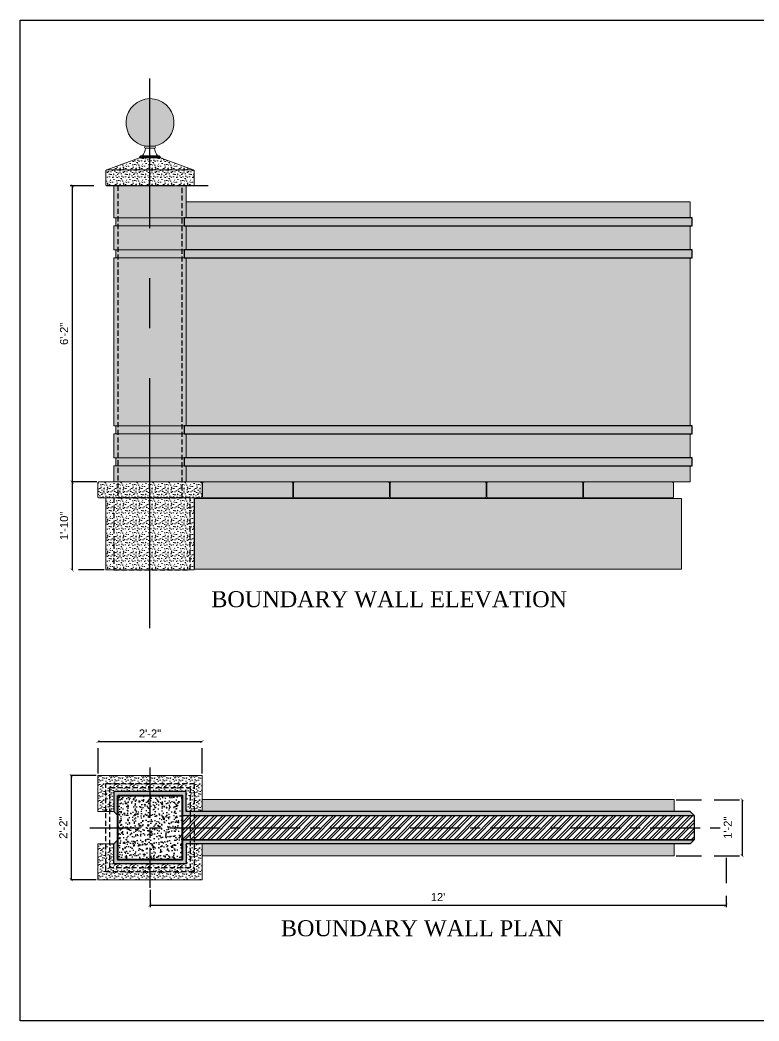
# Model space of a CAD drawing. Header units: inches. Extents: x 295786 to 300745, y 68261 to 70432.
# Drawn here: x 297083.7 to 297268.4, y 69253.3 to 69503.5 of the extents above; entities that cross this region are included whole.
import ezdxf

# ---------------------------------------------------------------- set-up
doc = ezdxf.new("R2010")
doc.units = ezdxf.units.IN
doc.header["$MEASUREMENT"] = 0
doc.linetypes.add('CENTER', pattern=[2, 1.25, -0.25, 0.25, -0.25])
doc.linetypes.add('HIDDEN', pattern=[9.525, 6.35, -3.175])
for name, color, linetype in [('A-TYP-ST-Hatch', 8, 'Continuous'), ('AR-TEXT', 3, 'Continuous'), ('CENTRE LINE', 8, 'CENTER'), ('DIM', 7, 'Continuous'), ('HIDDEN', 2, 'HIDDEN'), ('Kerb Hatch', 9, 'Continuous'), ('TITLE', 1, 'Continuous'), ('WALL', 4, 'Continuous')]:
    doc.layers.add(name, color=color, linetype=linetype)
for name, color, linetype, lineweight in [('E--CONCRETE-04', 6, 'Continuous', 40), ('F--BLOCKWALL-HATCH', 250, 'Continuous', 13), ('G--STELWRK-1', 9, 'Continuous', 18), ('G--STELWRK-2', 2, 'Continuous', 25), ('M--PAVERS', 3, 'Continuous', 18), ('M--PAVERS-2', 3, 'Continuous', 18), ('M--TILING-1', 8, 'Continuous', 13), ('PAINT LINE', 252, 'Continuous', 18)]:
    doc.layers.add(name, color=color, linetype=linetype, lineweight=lineweight)
doc.styles.add('3-16', font='arial.ttf')
doc.styles.add('TIME NEW', font='times.ttf')
doc.dimstyles.new('1-2', dxfattribs={"dimscale": 0.25, "dimtxt": 8, "dimasz": 3, "dimexe": 2, "dimexo": 2, "dimgap": 4, "dimtad": 1, "dimdec": 0, "dimzin": 0, "dimdsep": 46, "dimlunit": 4, "dimtxsty": '3-16', "dimblk": 'ARCHTICK', "dimcen": 0.09375, "dimclrd": 1, "dimclre": 8, "dimclrt": 2, "dimadec": 0, "dimazin": 0, "dimtfac": 1, "dimtdec": 0, "dimtofl": 0, "dimtmove": 2, "dimatfit": 3, "dimldrblk": 'AERO', "dimfxl": 0, "dimtolj": 1, "dimtzin": 0, "dimarcsym": 0})
pattern_1 = [(0, (-298888.067, -69655.874), (0, 4), [0, -4]), (0, (-298888.027, -69657.274), (0, 4), [0, -4]), (0, (-298887.907, -69655.114), (0, 4), [0, -4]), (338.1986, (-298889.9869, -69656.35405), (12.000001092, -3.999999642), [0.430812, -21.109848]), (216.8699, (-298889.5869, -69656.51405), (11.9999996713, 8.000000493), [0.2, -19.8]), (130.6013, (-298889.7469, -69656.63405), (20.00000168495, -23.9999960726), [0.36878, -36.509396]), (206.5651, (-298891.0669, -69657.114), (-3.999996632, -4.000005238), [0.089444, -8.854828]), (326.3099, (-298891.1469, -69657.154), (7.999998231, -4.000005338), [0.144224, -14.277984]), (108.4349, (-298891.0269, -69657.234), (-3.999993613, 8.0000017384), [0.126492, -12.52262]), (225, (-298888.507, -69657.514), (-4e-16, -4.000001238), [0.169704, -5.487148]), (0, (-298888.627, -69657.634), (4, 4), [0.24, -3.76]), (135, (-298888.387, -69657.634), (-4.000001238, 0), [0.169704, -5.487148]), (251.5651, (-298888.9869, -69654.954), (3.999993613, 8.0000017384), [0.126492, -12.52262]), (0, (-298889.027, -69655.074), (4, 4), [0.2, -3.8]), (143.1301, (-298888.8269, -69655.07405), (-11.9999996713, 8.000000493), [0.2, -19.8]), (213.6901, (-298891.1069, -69654.914), (7.999998231, 4.000005338), [0.144224, -14.277984]), (341.5651, (-298891.2269, -69654.994), (-8.0000017384, 3.999993613), [0.252984, -12.396128]), (126.8699, (-298890.9869, -69655.07405), (8.000000493, -11.9999996713), [0.2, -19.8]), (0, (-298889.947, -69655.074), (0, 4), [0, -4]), (0, (-298891.027, -69656.114), (0, 4), [0, -4]), (0, (-298889.907, -69657.594), (0, 4), [0, -4]), (0, (-298888.827, -69656.354), (0, 4), [0, -4]), (0, (-298889.987, -69655.674), (0, 4), [0, -4]), (0, (-298890.867, -69655.554), (0, 4), [0, -4]), (0, (-298890.507, -69655.794), (0, 4), [0, -4]), (0, (-298890.667, -69656.754), (0, 4), [0, -4]), (0, (-298891.627, -69656.594), (0, 4), [0, -4]), (0, (-298891.587, -69655.674), (0, 4), [0, -4]), (0, (-298891.707, -69654.794), (0, 4), [0, -4]), (0, (-298890.467, -69654.634), (0, 4), [0, -4]), (0, (-298889.587, -69654.474), (0, 4), [0, -4]), (0, (-298888.187, -69654.634), (0, 4), [0, -4]), (0, (-298889.147, -69655.874), (0, 4), [0, -4]), (0, (-298889.547, -69655.154), (0, 4), [0, -4]), (0, (-298889.227, -69657.074), (0, 4), [0, -4]), (0, (-298890.427, -69657.274), (0, 4), [0, -4]), (0, (-298889.227, -69658.154), (0, 4), [0, -4]), (0, (-298890.547, -69657.914), (0, 4), [0, -4]), (0, (-298891.827, -69658.034), (0, 4), [0, -4]), (0, (-298891.347, -69658.234), (0, 4), [0, -4]), (0, (-298891.307, -69657.674), (0, 4), [0, -4]), (0, (-298888.627, -69658.314), (0, 4), [0, -4]), (0, (-298888.147, -69656.674), (0, 4), [0, -4]), (0, (-298888.347, -69655.474), (0, 4), [0, -4]), (0, (-298890.187, -69658.354), (0, 4), [0, -4])]
pattern_2 = [(0, (-298888.067, -69659.874), (0, 4), [0, -4]), (0, (-298888.027, -69661.274), (0, 4), [0, -4]), (0, (-298887.907, -69659.114), (0, 4), [0, -4]), (338.1986, (-298889.9869, -69660.35405), (12.000001092, -3.999999642), [0.430812, -21.109848]), (216.8699, (-298889.5869, -69660.51405), (11.9999996713, 8.000000493), [0.2, -19.8]), (130.6013, (-298889.7469, -69660.63405), (20.00000168495, -23.9999960726), [0.36878, -36.509396]), (206.5651, (-298891.0669, -69661.114), (-3.999996632, -4.000005238), [0.089444, -8.854828]), (326.3099, (-298891.1469, -69661.154), (7.999998231, -4.000005338), [0.144224, -14.277984]), (108.4349, (-298891.0269, -69661.234), (-3.999993613, 8.0000017384), [0.126492, -12.52262]), (225, (-298888.507, -69661.514), (-4e-16, -4.000001238), [0.169704, -5.487148]), (0, (-298888.627, -69661.634), (4, 4), [0.24, -3.76]), (135, (-298888.387, -69661.634), (-4.000001238, 0), [0.169704, -5.487148]), (251.5651, (-298888.9869, -69658.954), (3.999993613, 8.0000017384), [0.126492, -12.52262]), (0, (-298889.027, -69659.074), (4, 4), [0.2, -3.8]), (143.1301, (-298888.8269, -69659.07405), (-11.9999996713, 8.000000493), [0.2, -19.8]), (213.6901, (-298891.1069, -69658.914), (7.999998231, 4.000005338), [0.144224, -14.277984]), (341.5651, (-298891.2269, -69658.994), (-8.0000017384, 3.999993613), [0.252984, -12.396128]), (126.8699, (-298890.9869, -69659.07405), (8.000000493, -11.9999996713), [0.2, -19.8]), (0, (-298889.947, -69659.074), (0, 4), [0, -4]), (0, (-298891.027, -69660.114), (0, 4), [0, -4]), (0, (-298889.907, -69661.594), (0, 4), [0, -4]), (0, (-298888.827, -69660.354), (0, 4), [0, -4]), (0, (-298889.987, -69659.674), (0, 4), [0, -4]), (0, (-298890.867, -69659.554), (0, 4), [0, -4]), (0, (-298890.507, -69659.794), (0, 4), [0, -4]), (0, (-298890.667, -69660.754), (0, 4), [0, -4]), (0, (-298891.627, -69660.594), (0, 4), [0, -4]), (0, (-298891.587, -69659.674), (0, 4), [0, -4]), (0, (-298891.707, -69658.794), (0, 4), [0, -4]), (0, (-298890.467, -69658.634), (0, 4), [0, -4]), (0, (-298889.587, -69658.474), (0, 4), [0, -4]), (0, (-298888.187, -69658.634), (0, 4), [0, -4]), (0, (-298889.147, -69659.874), (0, 4), [0, -4]), (0, (-298889.547, -69659.154), (0, 4), [0, -4]), (0, (-298889.227, -69661.074), (0, 4), [0, -4]), (0, (-298890.427, -69661.274), (0, 4), [0, -4]), (0, (-298889.227, -69662.154), (0, 4), [0, -4]), (0, (-298890.547, -69661.914), (0, 4), [0, -4]), (0, (-298891.827, -69662.034), (0, 4), [0, -4]), (0, (-298891.347, -69662.234), (0, 4), [0, -4]), (0, (-298891.307, -69661.674), (0, 4), [0, -4]), (0, (-298888.627, -69662.314), (0, 4), [0, -4]), (0, (-298888.147, -69660.674), (0, 4), [0, -4]), (0, (-298888.347, -69659.474), (0, 4), [0, -4]), (0, (-298890.187, -69662.354), (0, 4), [0, -4])]
pattern_3 = [(0, (-297112.3654, -69363.491), (0, 4), [0, -4]), (0, (-297112.3254, -69364.891), (0, 4), [0, -4]), (0, (-297112.2054, -69362.731), (0, 4), [0, -4]), (338.1986, (-297114.2854, -69363.971), (12.000001092, -3.999999642), [0.430812, -21.109848]), (216.8699, (-297113.8854, -69364.131), (11.9999996713, 8.000000493), [0.2, -19.8]), (130.6013, (-297114.0454, -69364.251), (20.00000168495, -23.9999960726), [0.36878, -36.509396]), (206.5651, (-297115.3654, -69364.731), (-3.999996632, -4.000005238), [0.089444, -8.854828]), (326.3099, (-297115.4454, -69364.771), (7.999998231, -4.000005338), [0.144224, -14.277984]), (108.4349, (-297115.3254, -69364.851), (-3.999993613, 8.0000017384), [0.126492, -12.52262]), (225, (-297112.8054, -69365.131), (-4e-16, -4.000001238), [0.169704, -5.487148]), (0, (-297112.9254, -69365.251), (4, 4), [0.24, -3.76]), (135, (-297112.6854, -69365.251), (-4.000001238, 0), [0.169704, -5.487148]), (251.5651, (-297113.2854, -69362.571), (3.999993613, 8.0000017384), [0.126492, -12.52262]), (0, (-297113.3254, -69362.691), (4, 4), [0.2, -3.8]), (143.1301, (-297113.1254, -69362.691), (-11.9999996713, 8.000000493), [0.2, -19.8]), (213.6901, (-297115.4054, -69362.531), (7.999998231, 4.000005338), [0.144224, -14.277984]), (341.5651, (-297115.5254, -69362.611), (-8.0000017384, 3.999993613), [0.252984, -12.396128]), (126.8699, (-297115.2854, -69362.691), (8.000000493, -11.9999996713), [0.2, -19.8]), (0, (-297114.2454, -69362.691), (0, 4), [0, -4]), (0, (-297115.3254, -69363.731), (0, 4), [0, -4]), (0, (-297114.2054, -69365.211), (0, 4), [0, -4]), (0, (-297113.1254, -69363.971), (0, 4), [0, -4]), (0, (-297114.2854, -69363.291), (0, 4), [0, -4]), (0, (-297115.1654, -69363.171), (0, 4), [0, -4]), (0, (-297114.8054, -69363.411), (0, 4), [0, -4]), (0, (-297114.9654, -69364.371), (0, 4), [0, -4]), (0, (-297115.9254, -69364.211), (0, 4), [0, -4]), (0, (-297115.8854, -69363.291), (0, 4), [0, -4]), (0, (-297116.0054, -69362.411), (0, 4), [0, -4]), (0, (-297114.7654, -69362.251), (0, 4), [0, -4]), (0, (-297113.8854, -69362.091), (0, 4), [0, -4]), (0, (-297112.4854, -69362.251), (0, 4), [0, -4]), (0, (-297113.4454, -69363.491), (0, 4), [0, -4]), (0, (-297113.8454, -69362.771), (0, 4), [0, -4]), (0, (-297113.5254, -69364.691), (0, 4), [0, -4]), (0, (-297114.7254, -69364.891), (0, 4), [0, -4]), (0, (-297113.5254, -69365.771), (0, 4), [0, -4]), (0, (-297114.8454, -69365.531), (0, 4), [0, -4]), (0, (-297116.1254, -69365.651), (0, 4), [0, -4]), (0, (-297115.6454, -69365.851), (0, 4), [0, -4]), (0, (-297115.6054, -69365.291), (0, 4), [0, -4]), (0, (-297112.9254, -69365.931), (0, 4), [0, -4]), (0, (-297112.4454, -69364.291), (0, 4), [0, -4]), (0, (-297112.6454, -69363.091), (0, 4), [0, -4]), (0, (-297114.4854, -69365.971), (0, 4), [0, -4])]
pattern_4 = [(0, (-217.758, -30.718), (0, 4), [0, -4]), (0, (-217.718, -32.118), (0, 4), [0, -4]), (0, (-217.598, -29.958), (0, 4), [0, -4]), (338.1986, (-219.678, -31.198), (12.000001092, -3.999999642), [0.430812, -21.109848]), (216.8699, (-219.278, -31.358), (11.9999996713, 8.000000493), [0.2, -19.8]), (130.6013, (-219.438, -31.478), (20.00000168495, -23.9999960726), [0.36878, -36.509396]), (206.5651, (-220.758, -31.958), (-3.999996632, -4.000005238), [0.089444, -8.854828]), (326.3099, (-220.838, -31.998), (7.999998231, -4.000005338), [0.144224, -14.277984]), (108.4349, (-220.718, -32.078), (-3.999993613, 8.0000017384), [0.126492, -12.52262]), (225, (-218.198, -32.358), (-4e-16, -4.000001238), [0.169704, -5.487148]), (0, (-218.318, -32.478), (4, 4), [0.24, -3.76]), (135, (-218.078, -32.478), (-4.000001238, 0), [0.169704, -5.487148]), (251.5651, (-218.678, -29.798), (3.999993613, 8.0000017384), [0.126492, -12.52262]), (0, (-218.718, -29.918), (4, 4), [0.2, -3.8]), (143.1301, (-218.518, -29.918), (-11.9999996713, 8.000000493), [0.2, -19.8]), (213.6901, (-220.798, -29.758), (7.999998231, 4.000005338), [0.144224, -14.277984]), (341.5651, (-220.918, -29.838), (-8.0000017384, 3.999993613), [0.252984, -12.396128]), (126.8699, (-220.678, -29.918), (8.000000493, -11.9999996713), [0.2, -19.8]), (0, (-219.638, -29.918), (0, 4), [0, -4]), (0, (-220.718, -30.958), (0, 4), [0, -4]), (0, (-219.598, -32.438), (0, 4), [0, -4]), (0, (-218.518, -31.198), (0, 4), [0, -4]), (0, (-219.678, -30.518), (0, 4), [0, -4]), (0, (-220.558, -30.398), (0, 4), [0, -4]), (0, (-220.198, -30.638), (0, 4), [0, -4]), (0, (-220.358, -31.598), (0, 4), [0, -4]), (0, (-221.318, -31.438), (0, 4), [0, -4]), (0, (-221.278, -30.518), (0, 4), [0, -4]), (0, (-221.398, -29.638), (0, 4), [0, -4]), (0, (-220.158, -29.478), (0, 4), [0, -4]), (0, (-219.278, -29.318), (0, 4), [0, -4]), (0, (-217.878, -29.478), (0, 4), [0, -4]), (0, (-218.838, -30.718), (0, 4), [0, -4]), (0, (-219.238, -29.998), (0, 4), [0, -4]), (0, (-218.918, -31.918), (0, 4), [0, -4]), (0, (-220.118, -32.118), (0, 4), [0, -4]), (0, (-218.918, -32.998), (0, 4), [0, -4]), (0, (-220.238, -32.758), (0, 4), [0, -4]), (0, (-221.518, -32.878), (0, 4), [0, -4]), (0, (-221.038, -33.078), (0, 4), [0, -4]), (0, (-220.998, -32.518), (0, 4), [0, -4]), (0, (-218.318, -33.158), (0, 4), [0, -4]), (0, (-217.838, -31.518), (0, 4), [0, -4]), (0, (-218.038, -30.318), (0, 4), [0, -4]), (0, (-219.878, -33.198), (0, 4), [0, -4])]

# ---------------------------------------------------------------- blocks, each defined once
blk = doc.blocks.new('block wall ele')
at = {"layer": 'F--BLOCKWALL-HATCH'}
h = blk.add_hatch(dxfattribs=at)
h.set_pattern_fill('CONC', color=256, scale=4, pattern_type=2)
h.set_pattern_definition(pattern_1)
h.paths.add_polyline_path([(-2.61, 103.03), (2.61, 103.03), (10.8, 100), (-10.8, 100)])
h = blk.add_hatch(dxfattribs=at)
h.set_pattern_fill('CONC', color=256, scale=4, pattern_type=2)
h.set_pattern_definition(pattern_1)
h.paths.add_polyline_path([(-10.8, 100), (10.8, 100), (11, 99.8), (11, 96.2), (10.8, 96), (-10.8, 96), (-11, 96.2), (-11, 99.8)])
h = blk.add_hatch(dxfattribs=at)
h.set_pattern_fill('CONC', color=256, scale=4, pattern_type=2)
h.set_pattern_definition(pattern_2)
h.paths.add_polyline_path([(9, 96), (-9, 96), (-9, 88), (-8.5, 88), (-8.5, 86), (-9, 86), (-9, 80), (-8.5, 80), (-8.5, 78), (-9, 78), (-9, 36), (-8.5, 36), (-8.5, 34), (-9, 34), (-9, 28), (-8.5, 28), (-8.5, 26), (-9, 26), (-9, 22), (9, 22), (9, 26), (8.5, 26), (8.5, 28), (9, 28), (9, 34), (8.5, 34), (8.5, 36), (9, 36), (9, 78), (8.5, 78), (8.5, 80), (9, 80), (9, 86), (8.5, 86), (8.5, 88), (9, 88)])
h.paths.add_polyline_path([(-8.5, 88), (8.5, 88), (8.5, 86), (-8.5, 86)], flags=17)
h.paths.add_polyline_path([(-8.5, 80), (8.5, 80), (8.5, 78), (-8.5, 78)], flags=17)
h.paths.add_polyline_path([(-8.5, 36), (8.5, 36), (8.5, 34), (-8.5, 34)], flags=17)
h.paths.add_polyline_path([(-8.5, 28), (8.5, 28), (8.5, 26), (-8.5, 26)], flags=17)
h = blk.add_hatch(dxfattribs=at)
h.set_pattern_fill('CONC', color=256, scale=4, pattern_type=2)
h.set_pattern_definition(pattern_3)
h.paths.add_polyline_path([(9, 88), (135, 88), (135, 92), (9, 92)])
h.paths.add_polyline_path([(9, 80), (135, 80), (135, 86), (9, 86)])
h.paths.add_polyline_path([(9, 36), (135, 36), (135, 78), (9, 78)])
h.paths.add_polyline_path([(135, 26), (9, 26), (9, 22), (135, 22)])
h.paths.add_polyline_path([(9, 28), (135, 28), (135, 34), (9, 34)])
h = blk.add_hatch(dxfattribs=at)
h.set_pattern_fill('CONC', color=256, scale=4, pattern_type=2)
h.set_pattern_definition(pattern_2)
h.paths.add_polyline_path([(-8.5, 88), (8.5, 88), (8.5, 86), (-8.5, 86)])
h.paths.add_polyline_path([(-8.5, 80), (8.5, 80), (8.5, 78), (-8.5, 78)])
h.paths.add_polyline_path([(-8.5, 36), (8.5, 36), (8.5, 34), (-8.5, 34)])
h.paths.add_polyline_path([(-8.5, 28), (8.5, 28), (8.5, 26), (-8.5, 26)])
h = blk.add_hatch(dxfattribs=at)
h.set_pattern_fill('CONC', color=256, scale=4, pattern_type=2)
h.set_pattern_definition(pattern_3)
h.paths.add_polyline_path([(135.5, 28), (8.5, 28), (8.5, 26), (135.5, 26)])
h.paths.add_polyline_path([(135.5, 36), (8.5, 36), (8.5, 34), (135.5, 34)])
h.paths.add_polyline_path([(135.5, 80), (8.5, 80), (8.5, 78), (135.5, 78)])
h.paths.add_polyline_path([(135.5, 88), (8.5, 88), (8.5, 86), (135.5, 86)])
h = blk.add_hatch(dxfattribs=at)
h.set_pattern_fill('CONC', color=256, scale=4, pattern_type=2)
h.set_pattern_definition(pattern_2)
h.paths.add_polyline_path([(-12.8, 22), (12.8, 22), (13, 21.8), (13, 18.2), (12.8, 18), (-12.8, 18), (-13, 18.2), (-13, 21.8)])
h = blk.add_hatch(dxfattribs=at)
h.set_pattern_fill('CONC', color=256, scale=4, pattern_type=2)
h.set_pattern_definition(pattern_2)
h.paths.add_polyline_path([(108.52, 22), (130.64, 22), (130.84, 21.8), (130.84, 18.2), (130.64, 18), (108.52, 18), (108.32, 18.2), (108.32, 21.8)])
h.paths.add_polyline_path([(107.96, 22), (84.36, 22), (84.16, 21.8), (84.16, 18.2), (84.36, 18), (107.96, 18), (108.16, 18.2), (108.16, 21.8)])
h.paths.add_polyline_path([(83.8, 22), (60.2, 22), (60, 21.8), (60, 18.2), (60.2, 18), (83.8, 18), (84, 18.2), (84, 21.8)])
h.paths.add_polyline_path([(59.64, 22), (36.04, 22), (35.84, 21.8), (35.84, 18.2), (36.04, 18), (59.64, 18), (59.84, 18.2), (59.84, 21.8)])
h.paths.add_polyline_path([(35.48, 22), (13.36, 22), (13.16, 21.8), (13.16, 18.2), (13.36, 18), (35.48, 18), (35.68, 18.2), (35.68, 21.8)])
h = blk.add_hatch(dxfattribs=at)
h.set_pattern_fill('CONC', color=256, scale=4, pattern_type=2)
h.set_pattern_definition(pattern_2)
h.paths.add_polyline_path([(11, 18), (-11, 18), (-11, 0), (11, 0)])
h = blk.add_hatch(dxfattribs=at)
h.set_pattern_fill('CONC', color=252, scale=4, pattern_type=2)
h.set_pattern_definition(pattern_2)
h.paths.add_polyline_path([(11.16, 17.84), (132.84, 17.84), (132.84, 0.16), (11.16, 0.16)])
at = {"layer": 'PAINT LINE'}
h = blk.add_hatch(color=256, dxfattribs=at)
h.set_gradient(color1=(255, 127, 0), one_color=1, tint=1, name='SPHERICAL')
h.paths.add_polyline_path([(0, 117.78), (0, 105.89), (1.12, 105.89, 0.910575)])
h.paths.add_polyline_path([(0, 117.78, 0.910575), (-1.12, 105.89), (0, 105.89)])
at = {"layer": 'CENTRE LINE', "ltscale": 50}
blk.add_line((0, -14.56), (0, 122.82), dxfattribs=at)
at = {"layer": 'G--STELWRK-1', "ltscale": 0.1}
blk.add_line((1.12, 105.4), (-1.12, 105.4), dxfattribs=at)
blk.add_lwpolyline([(-1.12, 105.4, -1), (-1.12, 105.89), (1.12, 105.89)], format="xyb", dxfattribs=at)
for points in [[(2.61, 103.03), (-2.61, 103.03), (-2.61, 103.27), (2.61, 103.27)], [(2.37, 103.27), (-2.37, 103.27), (-2.37, 103.52), (2.37, 103.52)]]:
    blk.add_lwpolyline(points, close=True, dxfattribs=at)
for centre, radius, start, end in [((0, 111.78), 6, 280.7192, 260.1076), ((-4.81, 105.8), 3.7, 321.8673, 353.821), ((1.12, 105.64), 0.242, 270, 90), ((4.81, 105.8), 3.7, 186.179, 218.1327)]:
    blk.add_arc(centre, radius, start, end, dxfattribs=at)
at = {"layer": 'G--STELWRK-2'}
for points in [[(135.5, 88), (8.5, 88), (8.5, 86), (135.5, 86)], [(135.5, 80), (8.5, 80), (8.5, 78), (135.5, 78)], [(135.5, 36), (8.5, 36), (8.5, 34), (135.5, 34)], [(135.5, 28), (8.5, 28), (8.5, 26), (135.5, 26)]]:
    blk.add_lwpolyline(points, close=True, dxfattribs=at)
at = {"layer": 'HIDDEN', "linetype": 'HIDDEN', "ltscale": 0.2}
for points in [[(8, 96), (-8, 96), (-8, 18), (8, 18)], [(10, 18), (-9, 18), (-9, 0), (10, 0)]]:
    blk.add_lwpolyline(points, close=True, dxfattribs=at)
at = {"layer": 'M--PAVERS'}
for points in [[(-2.61, 103.03), (2.61, 103.03), (10.8, 100), (-10.8, 100)], [(-10.8, 100), (10.8, 100), (11, 99.8), (11, 96.2), (10.8, 96), (-10.8, 96), (-11, 96.2), (-11, 99.8)], [(9, 96), (-9, 96), (-9, 88), (-8.5, 88), (-8.5, 86), (-9, 86), (-9, 80), (-8.5, 80), (-8.5, 78), (-9, 78), (-9, 36), (-8.5, 36), (-8.5, 34), (-9, 34), (-9, 28), (-8.5, 28), (-8.5, 26), (-9, 26), (-9, 22), (9, 22), (9, 26), (8.5, 26), (8.5, 28), (9, 28), (9, 34), (8.5, 34), (8.5, 36), (9, 36), (9, 78), (8.5, 78), (8.5, 80), (9, 80), (9, 86), (8.5, 86), (8.5, 88), (9, 88)], [(135, 92), (9, 92), (9, 88), (8.5, 88), (8.5, 86), (9, 86), (9, 80), (8.5, 80), (8.5, 78), (9, 78), (9, 36), (8.5, 36), (8.5, 34), (9, 34), (9, 28), (8.5, 28), (8.5, 26), (9, 26), (9, 22), (135, 22), (135, 26), (135.5, 26), (135.5, 28), (135, 28), (135, 34), (135.5, 34), (135.5, 36), (135, 36), (135, 78), (135.5, 78), (135.5, 80), (135, 80), (135, 86), (135.5, 86), (135.5, 88), (135, 88)], [(-8.5, 88), (8.5, 88), (8.5, 86), (-8.5, 86)], [(-8.5, 80), (8.5, 80), (8.5, 78), (-8.5, 78)], [(-8.5, 36), (8.5, 36), (8.5, 34), (-8.5, 34)], [(-8.5, 28), (8.5, 28), (8.5, 26), (-8.5, 26)], [(-12.8, 22), (12.8, 22), (13, 21.8), (13, 18.2), (12.8, 18), (-12.8, 18), (-13, 18.2), (-13, 21.8)], [(11, 18), (-11, 18), (-11, 0), (11, 0)]]:
    blk.add_lwpolyline(points, close=True, dxfattribs=at)
at = {"layer": 'M--PAVERS-2'}
for points in [[(35.48, 22), (13.36, 22), (13.16, 21.8), (13.16, 18.2), (13.36, 18), (35.48, 18), (35.68, 18.2), (35.68, 21.8)], [(59.64, 22), (36.04, 22), (35.84, 21.8), (35.84, 18.2), (36.04, 18), (59.64, 18), (59.84, 18.2), (59.84, 21.8)], [(83.8, 22), (60.2, 22), (60, 21.8), (60, 18.2), (60.2, 18), (83.8, 18), (84, 18.2), (84, 21.8)], [(107.96, 22), (84.36, 22), (84.16, 21.8), (84.16, 18.2), (84.36, 18), (107.96, 18), (108.16, 18.2), (108.16, 21.8)], [(108.52, 22), (130.64, 22), (130.84, 21.8), (130.84, 18.2), (130.64, 18), (108.52, 18), (108.32, 18.2), (108.32, 21.8)]]:
    blk.add_lwpolyline(points, close=True, dxfattribs=at)
at = {"layer": 'M--TILING-1', "color": 42}
blk.add_lwpolyline([(11.16, 17.84), (132.84, 17.84), (132.84, 0.16), (11.16, 0.16)], close=True, dxfattribs=at)
blk = doc.blocks.new('_ArchTick')
at = {"color": 0, "const_width": 0.15}
blk.add_lwpolyline([(-0.5, -0.5), (0.5, 0.5)], dxfattribs=at)
blk = doc.blocks.new('*D29')
at = {"layer": 'Defpoints', "color": 0, "transparency": 16777216}
for p in [(297131.17, 69462.05), (297096.72, 69388.05), (297103.37, 69388.05)]:
    blk.add_point(p, dxfattribs=at)
at = {"layer": 'DIM', "color": 8, "linetype": 'HIDDEN', "lineweight": -2, "transparency": 16777216}
for p, q in [((297130.67, 69462.05), (297096.22, 69462.05)), ((297102.87, 69388.05), (297096.22, 69388.05))]:
    blk.add_line(p, q, dxfattribs=at)
at = {"layer": 'DIM', "color": 1, "lineweight": -2, "transparency": 16777216}
blk.add_line((297096.72, 69462.05), (297096.72, 69388.05), dxfattribs=at)
at = {"layer": 'DIM', "color": 1, "lineweight": -2, "transparency": 16777216, "xscale": 0.75, "yscale": 0.75, "zscale": 0.75}
for p, rotation in [((297096.72, 69462.05), 90), ((297096.72, 69388.05), 270)]:
    blk.add_blockref('_ArchTick', p, dxfattribs=dict(at, rotation=rotation))
at = {"layer": 'DIM', "color": 2, "transparency": 16777216, "insert": (297094.7, 69425.05), "char_height": 2, "attachment_point": 5, "rotation": 90, "style": '3-16'}
blk.add_mtext('\\A1;6\'-2"', dxfattribs=at)
blk = doc.blocks.new('AERO')
blk.add_line((0, 0), (-1, 0))
blk.add_lwpolyline([(-0.71, 0.71), (0, 0), (-0.71, -0.71)])
blk = doc.blocks.new('*D30')
at = {"layer": 'Defpoints', "color": 0, "transparency": 16777216}
for p in [(297103.37, 69388.05), (297096.72, 69366.05), (297105.17, 69366.05)]:
    blk.add_point(p, dxfattribs=at)
at = {"layer": 'DIM', "color": 8, "linetype": 'HIDDEN', "lineweight": -2, "transparency": 16777216}
for p, q in [((297102.87, 69388.05), (297096.22, 69388.05)), ((297104.67, 69366.05), (297096.22, 69366.05))]:
    blk.add_line(p, q, dxfattribs=at)
at = {"layer": 'DIM', "color": 1, "lineweight": -2, "transparency": 16777216}
blk.add_line((297096.72, 69388.05), (297096.72, 69366.05), dxfattribs=at)
at = {"layer": 'DIM', "color": 1, "lineweight": -2, "transparency": 16777216, "xscale": 0.75, "yscale": 0.75, "zscale": 0.75}
for p, rotation in [((297096.72, 69388.05), 90), ((297096.72, 69366.05), 270)]:
    blk.add_blockref('_ArchTick', p, dxfattribs=dict(at, rotation=rotation))
at = {"layer": 'DIM', "color": 2, "transparency": 16777216, "insert": (297094.7, 69377.05), "char_height": 2, "attachment_point": 5, "rotation": 90, "style": '3-16'}
blk.add_mtext('\\A1;1\'-10"', dxfattribs=at)
blk = doc.blocks.new('*D25')
at = {"layer": 'Defpoints', "color": 0, "transparency": 16777216}
for p in [(297103.17, 69314.63), (297096.49, 69288.63), (297103.17, 69288.63)]:
    blk.add_point(p, dxfattribs=at)
at = {"layer": 'DIM', "color": 8, "linetype": 'HIDDEN', "lineweight": -2, "transparency": 16777216}
for p, q in [((297102.67, 69314.63), (297095.99, 69314.63)), ((297102.67, 69288.63), (297095.99, 69288.63))]:
    blk.add_line(p, q, dxfattribs=at)
at = {"layer": 'DIM', "color": 1, "lineweight": -2, "transparency": 16777216}
blk.add_line((297096.49, 69314.63), (297096.49, 69288.63), dxfattribs=at)
at = {"layer": 'DIM', "color": 1, "lineweight": -2, "transparency": 16777216, "xscale": 0.75, "yscale": 0.75, "zscale": 0.75}
for p, rotation in [((297096.49, 69314.63), 90), ((297096.49, 69288.63), 270)]:
    blk.add_blockref('_ArchTick', p, dxfattribs=dict(at, rotation=rotation))
at = {"layer": 'DIM', "color": 2, "transparency": 16777216, "insert": (297094.48, 69301.63), "char_height": 2, "attachment_point": 5, "rotation": 90, "style": '3-16'}
blk.add_mtext('\\A1;2\'-2"', dxfattribs=at)
blk = doc.blocks.new('*D26')
at = {"layer": 'Defpoints', "color": 0, "transparency": 16777216}
for p in [(297129.17, 69323.18), (297103.17, 69314.63), (297129.17, 69314.63)]:
    blk.add_point(p, dxfattribs=at)
at = {"layer": 'DIM', "color": 8, "linetype": 'HIDDEN', "lineweight": -2, "transparency": 16777216}
for p, q in [((297103.17, 69315.13), (297103.17, 69323.68)), ((297129.17, 69315.13), (297129.17, 69323.68))]:
    blk.add_line(p, q, dxfattribs=at)
at = {"layer": 'DIM', "color": 1, "lineweight": -2, "transparency": 16777216}
blk.add_line((297103.17, 69323.18), (297129.17, 69323.18), dxfattribs=at)
at = {"layer": 'DIM', "color": 1, "lineweight": -2, "transparency": 16777216, "xscale": 0.75, "yscale": 0.75, "zscale": 0.75, "rotation": 180}
blk.add_blockref('_ArchTick', (297103.17, 69323.18), dxfattribs=at)
at = {"layer": 'DIM', "color": 1, "lineweight": -2, "transparency": 16777216, "xscale": 0.75, "yscale": 0.75, "zscale": 0.75}
blk.add_blockref('_ArchTick', (297129.17, 69323.18), dxfattribs=at)
at = {"layer": 'DIM', "color": 2, "transparency": 16777216, "insert": (297116.17, 69325.18), "char_height": 2, "attachment_point": 5, "style": '3-16'}
blk.add_mtext('\\A1;2\'-2"', dxfattribs=at)
blk = doc.blocks.new('*D27')
at = {"layer": 'Defpoints', "color": 0, "transparency": 16777216}
for p in [(297260.17, 69294.63), (297116.17, 69286.63), (297260.17, 69282.27)]:
    blk.add_point(p, dxfattribs=at)
at = {"layer": 'DIM', "color": 8, "linetype": 'HIDDEN', "lineweight": -2, "transparency": 16777216}
for p, q in [((297260.17, 69294.13), (297260.17, 69281.77)), ((297116.17, 69286.13), (297116.17, 69281.77))]:
    blk.add_line(p, q, dxfattribs=at)
at = {"layer": 'DIM', "color": 1, "lineweight": -2, "transparency": 16777216}
blk.add_line((297116.17, 69282.27), (297260.17, 69282.27), dxfattribs=at)
at = {"layer": 'DIM', "color": 1, "lineweight": -2, "transparency": 16777216, "xscale": 0.75, "yscale": 0.75, "zscale": 0.75, "rotation": 180}
blk.add_blockref('_ArchTick', (297116.17, 69282.27), dxfattribs=at)
at = {"layer": 'DIM', "color": 1, "lineweight": -2, "transparency": 16777216, "xscale": 0.75, "yscale": 0.75, "zscale": 0.75}
blk.add_blockref('_ArchTick', (297260.17, 69282.27), dxfattribs=at)
at = {"layer": 'DIM', "color": 2, "transparency": 16777216, "insert": (297188.17, 69284.28), "char_height": 2, "attachment_point": 5, "style": '3-16'}
blk.add_mtext("\\A1;12'", dxfattribs=at)
blk = doc.blocks.new('*D28')
at = {"layer": 'Defpoints', "color": 0, "transparency": 16777216}
for p in [(297247.17, 69308.63), (297247.17, 69294.63), (297264.2, 69294.63)]:
    blk.add_point(p, dxfattribs=at)
at = {"layer": 'DIM', "color": 8, "linetype": 'HIDDEN', "lineweight": -2, "transparency": 16777216}
for p, q in [((297247.67, 69308.63), (297264.7, 69308.63)), ((297247.67, 69294.63), (297264.7, 69294.63))]:
    blk.add_line(p, q, dxfattribs=at)
at = {"layer": 'DIM', "color": 1, "lineweight": -2, "transparency": 16777216}
blk.add_line((297264.2, 69308.63), (297264.2, 69294.63), dxfattribs=at)
at = {"layer": 'DIM', "color": 1, "lineweight": -2, "transparency": 16777216, "xscale": 0.75, "yscale": 0.75, "zscale": 0.75}
for p, rotation in [((297264.2, 69308.63), 90), ((297264.2, 69294.63), 270)]:
    blk.add_blockref('_ArchTick', p, dxfattribs=dict(at, rotation=rotation))
at = {"layer": 'DIM', "color": 2, "transparency": 16777216, "insert": (297260.57, 69301.63), "char_height": 2, "attachment_point": 5, "rotation": 90, "style": '3-16'}
blk.add_mtext('\\A1;1\'-2"', dxfattribs=at)

msp = doc.modelspace()

# ---------------------------------------------------------------- hatches: boundary and pattern name
at = {"layer": 'A-TYP-ST-Hatch', "linetype": 'Continuous', "ltscale": 1.5}
h = msp.add_hatch(dxfattribs=at)
h.set_pattern_fill('AR-SAND', color=250, scale=0.1, style=0)
h.set_pattern_definition([(37.5, (0, 0), (-0.00629933581, 0.1926823769), [0, -0.152, 0, -0.17, 0, -0.1625]), (7.5, (0, 0), (0.17697767053, 0.28221460652), [0, -0.082, 0, -0.137, 0, -0.0525]), (327.5, (-0.123, 0), (0.311414186175, 0.00056590535), [0, -0.05, 0, -0.18, 0, -0.235]), (317.5, (-0.123, 0), (0.30061266046, 0.0877675565), [0, -0.025, 0, -0.118, 0, -0.135])])
h.paths.add_polyline_path([(297125.16540044, 69305.632), (297125.16540044, 69310.632), (297107.16540044, 69310.632), (297107.16540044, 69305.632), (297108.16540044, 69304.632), (297108.16540044, 69309.632), (297124.16540044, 69309.632), (297124.16540044, 69304.632), (297252.16540044, 69304.632), (297251.16540044, 69305.632)])
h.paths.add_polyline_path([(297125.16540044, 69297.632), (297125.16540044, 69292.632), (297107.16540044, 69292.632), (297107.16540044, 69297.632), (297108.16540044, 69298.632), (297108.16540044, 69293.632), (297124.16540044, 69293.632), (297124.16540044, 69298.632), (297252.16540044, 69298.632), (297251.16540044, 69297.632)])
at = {"layer": 'F--BLOCKWALL-HATCH'}
h = msp.add_hatch(dxfattribs=at)
h.set_pattern_fill('CONC', color=256, scale=4, pattern_type=2)
h.set_pattern_definition(pattern_4)
h.paths.add_polyline_path([(297125.16540044, 69305.632), (297129.16540044, 69305.632), (297129.16540044, 69314.632), (297103.16540044, 69314.632), (297103.16540044, 69305.632), (297107.16540044, 69305.632), (297107.16540044, 69310.632), (297125.16540044, 69310.632)])
h.paths.add_polyline_path([(297129.16540044, 69297.632), (297125.16540044, 69297.632), (297125.16540044, 69292.632), (297107.16540044, 69292.632), (297107.16540044, 69297.632), (297103.16540044, 69297.632), (297103.16540044, 69288.632), (297129.16540044, 69288.632)])
h = msp.add_hatch(dxfattribs=at)
h.set_pattern_fill('CONC', color=256, scale=4, pattern_type=2)
h.set_pattern_definition(pattern_4)
h.paths.add_polyline_path([(297247.16540044, 69297.632), (297129.16540044, 69297.632), (297129.16540044, 69294.632), (297247.16540044, 69294.632)])
h.paths.add_polyline_path([(297129.16540044, 69305.632), (297247.16540044, 69305.632), (297247.16540044, 69308.632), (297129.16540044, 69308.632)])
h = msp.add_hatch(dxfattribs=at)
h.set_pattern_fill('ANSI32', color=256, scale=4)
h.paths.add_polyline_path([(297124.16540044, 69304.632), (297252.16540044, 69304.632), (297252.16540044, 69298.632), (297124.16540044, 69298.632)])
at = {"layer": 'Kerb Hatch'}
h = msp.add_hatch(dxfattribs=at)
h.set_pattern_fill('AR-CONC', color=250, scale=0.335, style=0)
h.set_pattern_definition([(50, (-221.558, -33.278), (2.402821612, -0.210219652), [0.25125, -2.76375]), (355, (-221.558, -33.278), (-0.464816968, 2.519843648), [0.201, -2.211]), (100.4514445, (-221.3578, -33.2955), (1.938004637, 2.30962397), [0.213529643, -2.348826075]), (46.1842, (-221.558, -32.608), (3.575258458, -0.55448959), [0.376875, -4.145625]), (96.6356355, (-221.26, -32.6542), (3.13111752, 3.263297313), [0.320294646, -3.523241096]), (351.184164, (-221.558, -32.608), (3.131117516, 3.26329731), [0.3015, -3.316500003]), (21, (-221.223, -32.7755), (1.999638625, -1.348773284), [0.25125, -2.76375]), (326, (-221.223, -32.7755), (0.815106362, 2.42925265), [0.201, -2.211]), (71.4514447, (-221.0564, -32.888), (2.814744962, 1.080479362), [0.213529637, -2.348826075]), (37.5, (-221.558, -33.278), (0.0407355153, 1.1151944103), [0, -2.1842, 0, -2.2445, 0, -2.219375]), (7.5, (-221.558, -33.278), (0.8812829504, 1.321279235), [0, -1.2797, 0, -2.13395, 0, -0.845875]), (327.5, (-222.30505, -33.278), (1.7883051612, -0.0755588203), [0, -0.8375, 0, -2.613, 0, -3.46725]), (317.5, (-222.64, -33.278), (1.953673667, 0.335351691), [0, -1.08875, 0, -1.7353, 0, -2.46225])])
h.paths.add_polyline_path([(297108.16540044, 69309.632), (297124.16540044, 69309.632), (297124.16540044, 69293.632), (297108.16540044, 69293.632)])

# ---------------------------------------------------------------- linework, layer by layer
msp.add_lwpolyline([(297083.677, 69503.487), (297451.842, 69503.487), (297451.842, 69253.318), (297083.677, 69253.318)], close=True)
at = {"layer": 'CENTRE LINE', "ltscale": 10}
for p, q in [((297116.16540044, 69316.632), (297116.16540044, 69286.632)), ((297101.16540044, 69301.632), (297260.16540044, 69301.632))]:
    msp.add_line(p, q, dxfattribs=at)
at = {"layer": 'E--CONCRETE-04'}
msp.add_lwpolyline([(297108.16540044, 69309.632), (297124.16540044, 69309.632), (297124.16540044, 69293.632), (297108.16540044, 69293.632)], close=True, dxfattribs=at)
at = {"layer": 'G--STELWRK-1'}
for points in [[(297107.16540044, 69305.632), (297107.16540044, 69310.632), (297125.16540044, 69310.632), (297125.16540044, 69305.632), (297129.16540044, 69305.632), (297129.16540044, 69314.632), (297103.16540044, 69314.632), (297103.16540044, 69305.632)], [(297107.16540044, 69297.632), (297107.16540044, 69292.632), (297125.16540044, 69292.632), (297125.16540044, 69297.632), (297129.16540044, 69297.632), (297129.16540044, 69288.632), (297103.16540044, 69288.632), (297103.16540044, 69297.632)]]:
    msp.add_lwpolyline(points, close=True, dxfattribs=at)
for points in [[(297129.16540044, 69308.632), (297247.16540044, 69308.632), (297247.16540044, 69305.632), (297129.16540044, 69305.632)], [(297129.16540044, 69294.632), (297247.16540044, 69294.632), (297247.16540044, 69297.632), (297129.16540044, 69297.632)]]:
    msp.add_lwpolyline(points, dxfattribs=at)
at = {"layer": 'HIDDEN', "ltscale": 0.2}
for points in [[(297105.16540044, 69312.632), (297127.16540044, 69312.632), (297127.16540044, 69290.632), (297105.16540044, 69290.632)], [(297106.16540044, 69311.632), (297126.16540044, 69311.632), (297126.16540044, 69291.632), (297106.16540044, 69291.632)]]:
    msp.add_lwpolyline(points, close=True, dxfattribs=at)
at = {"layer": 'TITLE'}
for points in [[(297125.16540044, 69305.632), (297125.16540044, 69310.632), (297107.16540044, 69310.632), (297107.16540044, 69305.632), (297108.16540044, 69304.632), (297108.16540044, 69309.632), (297124.16540044, 69309.632), (297124.16540044, 69304.632), (297252.16540044, 69304.632), (297251.16540044, 69305.632), (297125.16540044, 69305.632)], [(297125.16540044, 69297.632), (297125.16540044, 69292.632), (297107.16540044, 69292.632), (297107.16540044, 69297.632), (297108.16540044, 69298.632), (297108.16540044, 69293.632), (297124.16540044, 69293.632), (297124.16540044, 69298.632), (297252.16540044, 69298.632), (297251.16540044, 69297.632), (297125.16540044, 69297.632)]]:
    msp.add_lwpolyline(points, dxfattribs=at)
at = {"layer": 'WALL'}
msp.add_lwpolyline([(297124.16540044, 69304.632), (297252.16540044, 69304.632), (297252.16540044, 69298.632), (297124.16540044, 69298.632)], close=True, dxfattribs=at)

# ---------------------------------------------------------------- block references
msp.add_blockref('block wall ele', (297116.16540044, 69366.051))

# ---------------------------------------------------------------- texts
at = {"layer": 'AR-TEXT', "char_height": 4, "attachment_point": 1, "style": 'TIME NEW'}
for s, insert in [('BOUNDARY WALL ELEVATION', (297131.482, 69360.74071305)), ('BOUNDARY WALL PLAN', (297148.881, 69278.49871305))]:
    msp.add_mtext(s, dxfattribs=dict(at, insert=insert))

# ---------------------------------------------------------------- dimensions: what is measured, and where the dimension line sits
at = {"layer": 'DIM'}
for base, p1, p2, picture, middle in [((297096.724, 69388.051), (297131.16540044, 69462.051), (297103.36540044, 69388.051), '*D29', (297094.70285402, 69425.051)), ((297096.724, 69366.051), (297103.36540044, 69388.051), (297105.16540044, 69366.051), '*D30', (297094.70285402, 69377.051)), ((297096.486, 69288.632), (297103.16540044, 69314.632), (297103.16540044, 69288.632), '*D25', (297094.48190723, 69301.632))]:
    dim = msp.add_linear_dim(base=base, p1=p1, p2=p2, angle=90, dimstyle='1-2', dxfattribs=at)
    dim.commit()
    dim.dimension.update_dxf_attribs({"geometry": picture, "text_midpoint": middle})
for base, p1, p2, picture, middle in [((297129.16540044, 69323.178), (297103.16540044, 69314.632), (297129.16540044, 69314.632), '*D26', (297116.16540044, 69325.18209277)), ((297260.16540044, 69282.271), (297116.16540044, 69286.632), (297260.16540044, 69294.632), '*D27', (297188.16540044, 69284.27509277))]:
    dim = msp.add_linear_dim(base=base, p1=p1, p2=p2, dimstyle='1-2', dxfattribs=at)
    dim.commit()
    dim.dimension.update_dxf_attribs({"geometry": picture, "text_midpoint": middle})
dim = msp.add_linear_dim(base=(297264.202, 69294.632), p1=(297247.16540044, 69308.632), p2=(297247.16540044, 69294.632), angle=90, dimstyle='1-2', dxfattribs=at)
dim.commit()
dim.dimension.update_dxf_attribs({"geometry": '*D28', "text_midpoint": (297260.568, 69301.632), "dimtype": 160})

doc.saveas('drawing.dxf')
